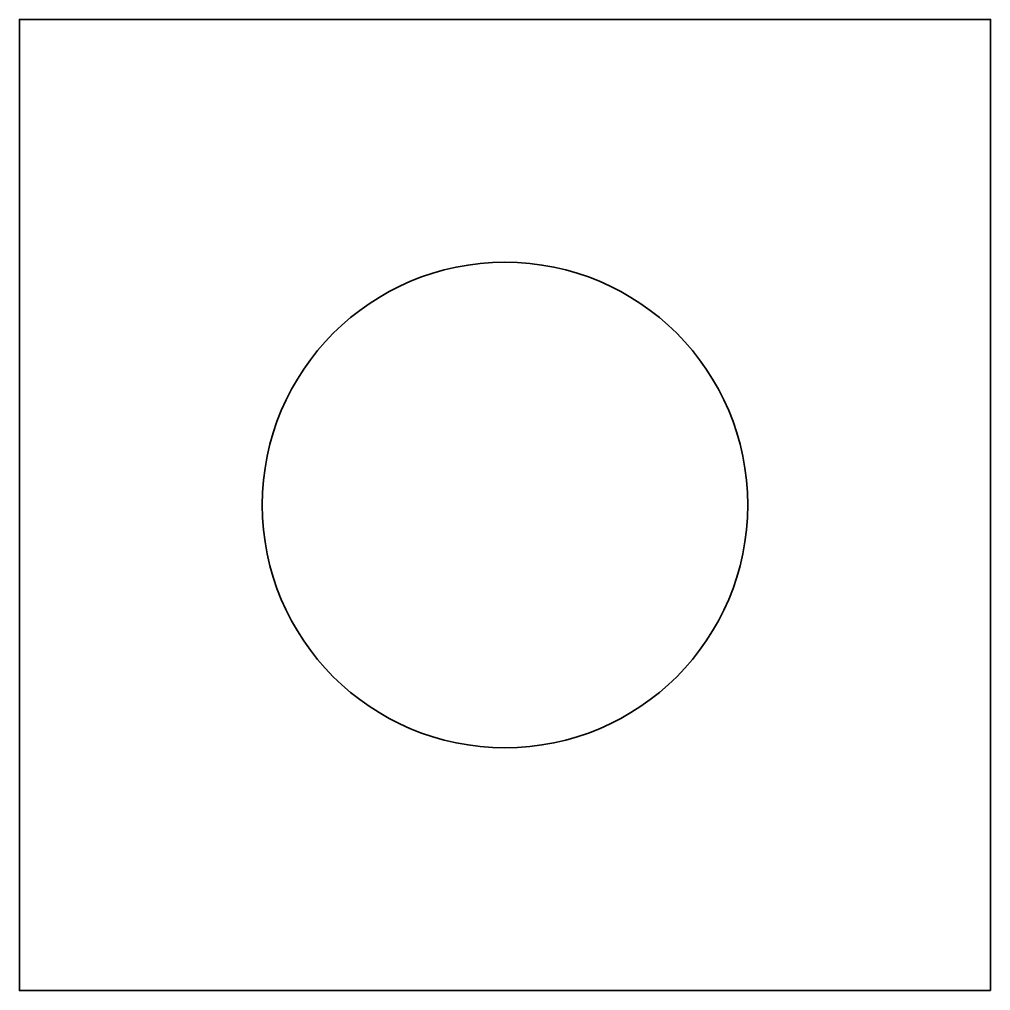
# Model space of a CAD drawing. Header units: inches. Extents: x 2.57 to 8.57, y -8.82 to -2.82.
import ezdxf

# ---------------------------------------------------------------- set-up
doc = ezdxf.new("R2010")
doc.units = ezdxf.units.IN
doc.header["$MEASUREMENT"] = 0
doc.layers.add('Layer 1', color=7, linetype='Continuous')

msp = doc.modelspace()

# ---------------------------------------------------------------- linework, layer by layer
at = {"layer": 'Layer 1', "color": 250, "lineweight": 35, "true_color": 0x231f20}
msp.add_lwpolyline([(8.567, -8.8222), (2.567, -8.8222), (2.567, -2.8222), (8.567, -2.8222), (8.567, -8.8222)], dxfattribs=at)
msp.add_open_spline([(7.067, -5.8222), (7.067, -6.6506), (6.3955, -7.3222), (5.567, -7.3222), (4.7386, -7.3222), (4.067, -6.6506), (4.067, -5.8222), (4.067, -4.9938), (4.7386, -4.3222), (5.567, -4.3222), (6.3955, -4.3222), (7.067, -4.9938), (7.067, -5.8222)], degree=3, knots=[0, 0, 0, 0, 1, 1, 1, 2, 2, 2, 3, 3, 3, 4, 4, 4, 4], dxfattribs=at)

doc.saveas('drawing.dxf')
